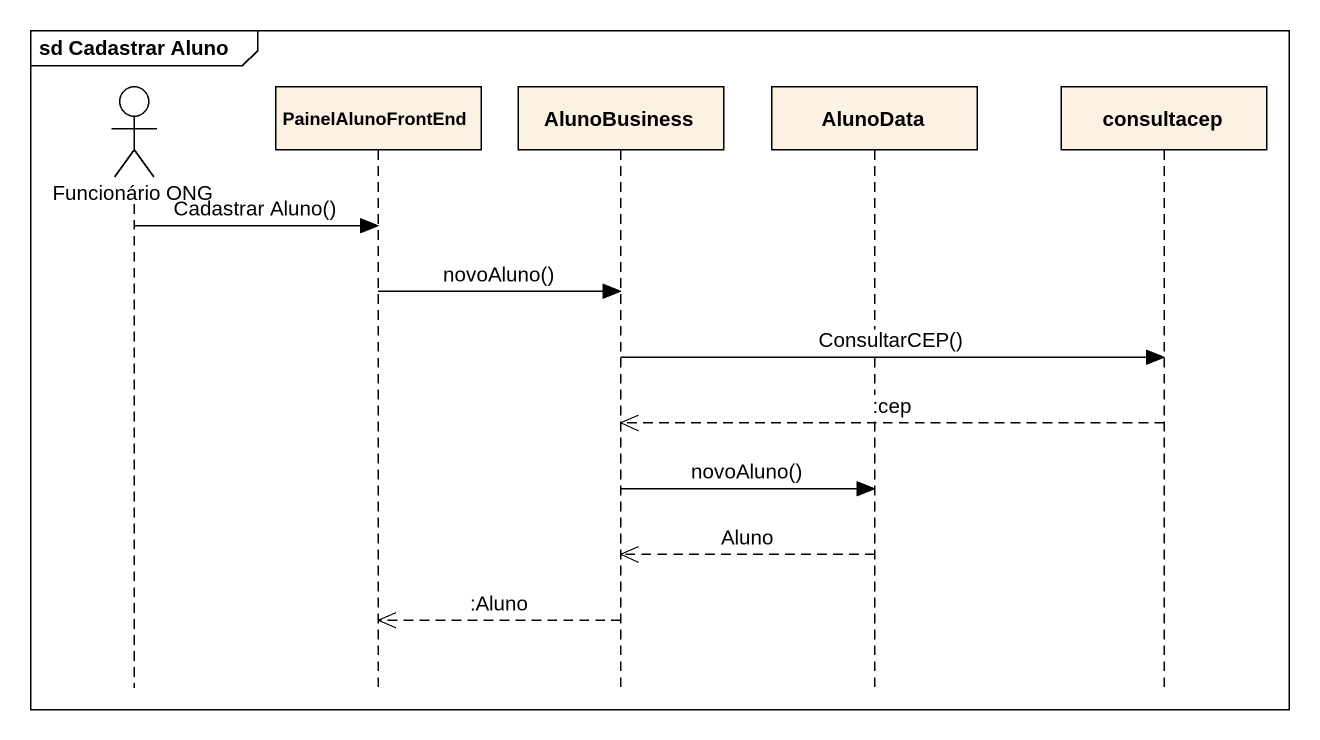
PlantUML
@startuml
mainframe sd Cadastrar Aluno
hide footbox
actor "Funcionário ONG" as Funcionário_ONG
participant PainelAlunoFrontEnd
participant AlunoBusiness
participant AlunoData
participant consultacep

Funcionário_ONG -> PainelAlunoFrontEnd : Cadastrar Aluno()
PainelAlunoFrontEnd -> AlunoBusiness : novoAluno()
AlunoBusiness -> consultacep : ConsultarCEP()
consultacep -->> AlunoBusiness : :cep
AlunoBusiness -> AlunoData : novoAluno()
AlunoData -->> AlunoBusiness : Aluno
AlunoBusiness -->> PainelAlunoFrontEnd : :Aluno
@enduml
